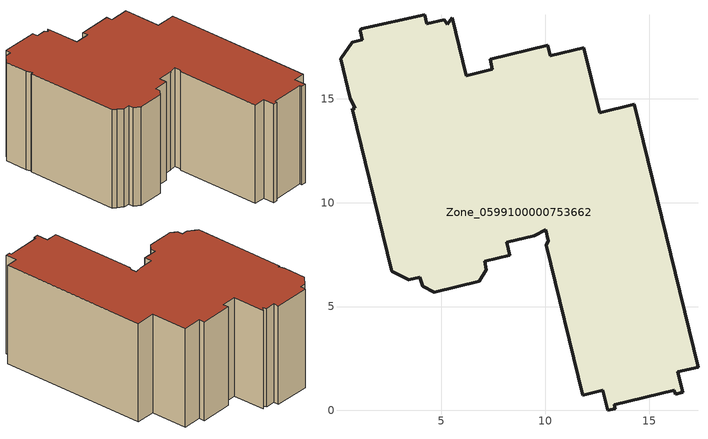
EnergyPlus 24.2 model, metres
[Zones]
Zone_0599100000753662
 floor ground (C_G): 0.61,15 0.15,16.91 0.71,17.73 1.2,17.85 1.1,18.28 1.15,18.36 4.21,19.05 4.31,18.61 5.14,18.81 5.3,18.58 5.53,18.9 6.2,16.1 7.47,16.41 7.35,16.89 10.12,17.56 10.24,17.07 11.86,17.46 12.62,14.32 14.28,14.72 17.36,2.09 16.38,1.85 16.62,0.88 16.26,0.79 16.21,0.97 13.33,0.27 13.38,0.09 13.02,0 12.78,0.97 11.8,0.74 10.04,7.96 10.16,8.15 10.03,8.69 9.47,8.41 8.15,8.09 8.31,7.47 7.09,7.17 7.16,6.76 6.83,6.22 4.66,5.69 4.1,5.97 3.97,6.41 3.45,6.29 2.95,6.53 2.61,6.69 0.73,14.52 0.87,14.53 z0
 wall outside (C_F): 10.12,17.56 7.35,16.89 7.47,16.41 6.2,16.1 5.53,18.9 5.3,18.58 5.14,18.81 4.31,18.61 4.21,19.05 1.15,18.36 1.1,18.28 1.2,17.85 0.71,17.73 0.15,16.91 0.61,15 0.87,14.53 0.73,14.52 2.61,6.69 2.95,6.53 3.45,6.29 3.97,6.41 4.1,5.97 4.66,5.69 6.83,6.22 7.16,6.76 7.09,7.17 8.31,7.47 8.15,8.09 9.47,8.41 10.03,8.69 10.16,8.15 10.04,7.96 11.8,0.74 12.78,0.97 13.02,0 13.38,0.09 13.33,0.27 16.21,0.97 16.26,0.79 16.62,0.88 16.38,1.85 17.36,2.09 14.28,14.72 12.62,14.32 11.86,17.46 10.24,17.07 10.12,17.56 z0:8.88
 roof outside (C_R): 5.53,18.9 5.3,18.58 5.14,18.81 4.31,18.61 4.21,19.05 1.15,18.36 1.1,18.28 1.2,17.85 0.71,17.73 0.15,16.91 0.61,15 0.87,14.53 0.73,14.52 2.61,6.69 2.95,6.53 3.45,6.29 3.97,6.41 4.1,5.97 4.66,5.69 6.83,6.22 7.16,6.76 7.09,7.17 8.31,7.47 8.15,8.09 9.47,8.41 10.03,8.69 10.16,8.15 10.04,7.96 11.8,0.74 12.78,0.97 13.02,0 13.38,0.09 13.33,0.27 16.21,0.97 16.26,0.79 16.62,0.88 16.38,1.85 17.36,2.09 14.28,14.72 12.62,14.32 11.86,17.46 10.24,17.07 10.12,17.56 7.35,16.89 7.47,16.41 6.2,16.1 z8.88
[BUILDING]
Pand.0599100000753662: North Axis=0; Terrain=City; Loads Convergence Tolerance Value=0.04; Temperature Convergence Tolerance Value=0.4; Solar Distribution=FullExterior; Maximum Number of Warmup Days=25; Minimum Number of Warmup Days=1
[Site:Location]
Rotterdam.The.Hague.AP_ZH_NLD Design_Conditions: Latitude=51.96; Longitude=4.45; Time Zone=1; Elevation=-4.5
[SITE:GROUNDTEMPERATURE:BUILDINGSURFACE]
18, 18, 18, 18, 18, 18, 18, 18, 18, 18, 18, 18
[MATERIAL] Thermal Absorptance=0.9; Solar Absorptance=0.7; Visible Absorptance=0.7
Name | Roughness | Thickness | Conductivity | Density | Specific Heat
G.D.2006-2014 | MediumSmooth | 0.15 | 0.06 | 540 | 1210
F.D.2006-2014 | Rough | 0.3 | 0.12 | 1920 | 840
R.D.2006-2014 | MediumRough | 0.2 | 0.08 | 1500 | 1000
[CONSTRUCTION]
C_G: G.D.2006-2014
C_F: F.D.2006-2014
C_R: R.D.2006-2014
[ZONE]
Zone_0599100000753662: Type=1; Multiplier=1; Ceiling Height=Autocalculate; Volume=Autocalculate; Floor Area=autocalculate; Part of Total Floor Area=Yes
[ZONEINFILTRATION:DESIGNFLOWRATE]
Infil_Zone_0599100000753662: Zone or ZoneList or Space or SpaceList=Zone_0599100000753662; Schedule=AlwaysOn; Design Flow Rate Calculation Method=Flow/Area; Flow Rate per Floor Area=0.0021; Constant Term Coefficient=1; Temperature Term Coefficient=0; Velocity Term Coefficient=0; Velocity Squared Term Coefficient=0
[HVACTEMPLATE:ZONE:IDEALLOADSAIRSYSTEM]
Zone_0599100000753662: Maximum Heating Supply Air Temperature=50; Minimum Cooling Supply Air Temperature=13; Maximum Heating Supply Air Humidity Ratio=0.0156; Minimum Cooling Supply Air Humidity Ratio=0.0077; Heating Limit=NoLimit; Cooling Limit=NoLimit; Dehumidification Control Type=ConstantSensibleHeatRatio; Cooling Sensible Heat Ratio=0.7; Dehumidification Setpoint=60; Humidification Control Type=None; Humidification Setpoint=30; Outdoor Air Method=None; Outdoor Air Flow Rate per Person=0.00944; Outdoor Air Flow Rate per Zone Floor Area=0; Outdoor Air Flow Rate per Zone=0; Demand Controlled Ventilation Type=None; Outdoor Air Economizer Type=NoEconomizer; Heat Recovery Type=None; Sensible Heat Recovery Effectiveness=0.7; Latent Heat Recovery Effectiveness=0.65
[ZONECONTROL:THERMOSTAT]
ThermostatControl_Zone_0599100000753662: Zone or ZoneList=Zone_0599100000753662; Control Type Schedule=DualSetpointControlType; Control 1=Thermostat_Zone_0599100000753662; Temperature Difference Between Cutout And Setpoint=0
[THERMOSTATSETPOINT:DUALSETPOINT]
Thermostat_Zone_0599100000753662: Heating Setpoint Temperature Schedule=HeatingSetpoint_Zone_0599100000753662; Cooling Setpoint Temperature Schedule=CoolingSetpoint_Zone_0599100000753662
[SCHEDULE:COMPACT]
HeatingSetpoint_Zone_0599100000753662: Through: 12/31, For: AllDays, Until: 24:00, 21
CoolingSetpoint_Zone_0599100000753662: Through: 12/31, For: AllDays, Until: 24:00, 24
DualSetpointControlType: Through: 12/31, For: AllDays, Until: 24:00, 4
AlwaysOn: Through: 12/31, For: AllDays, Until: 24:00, 1
